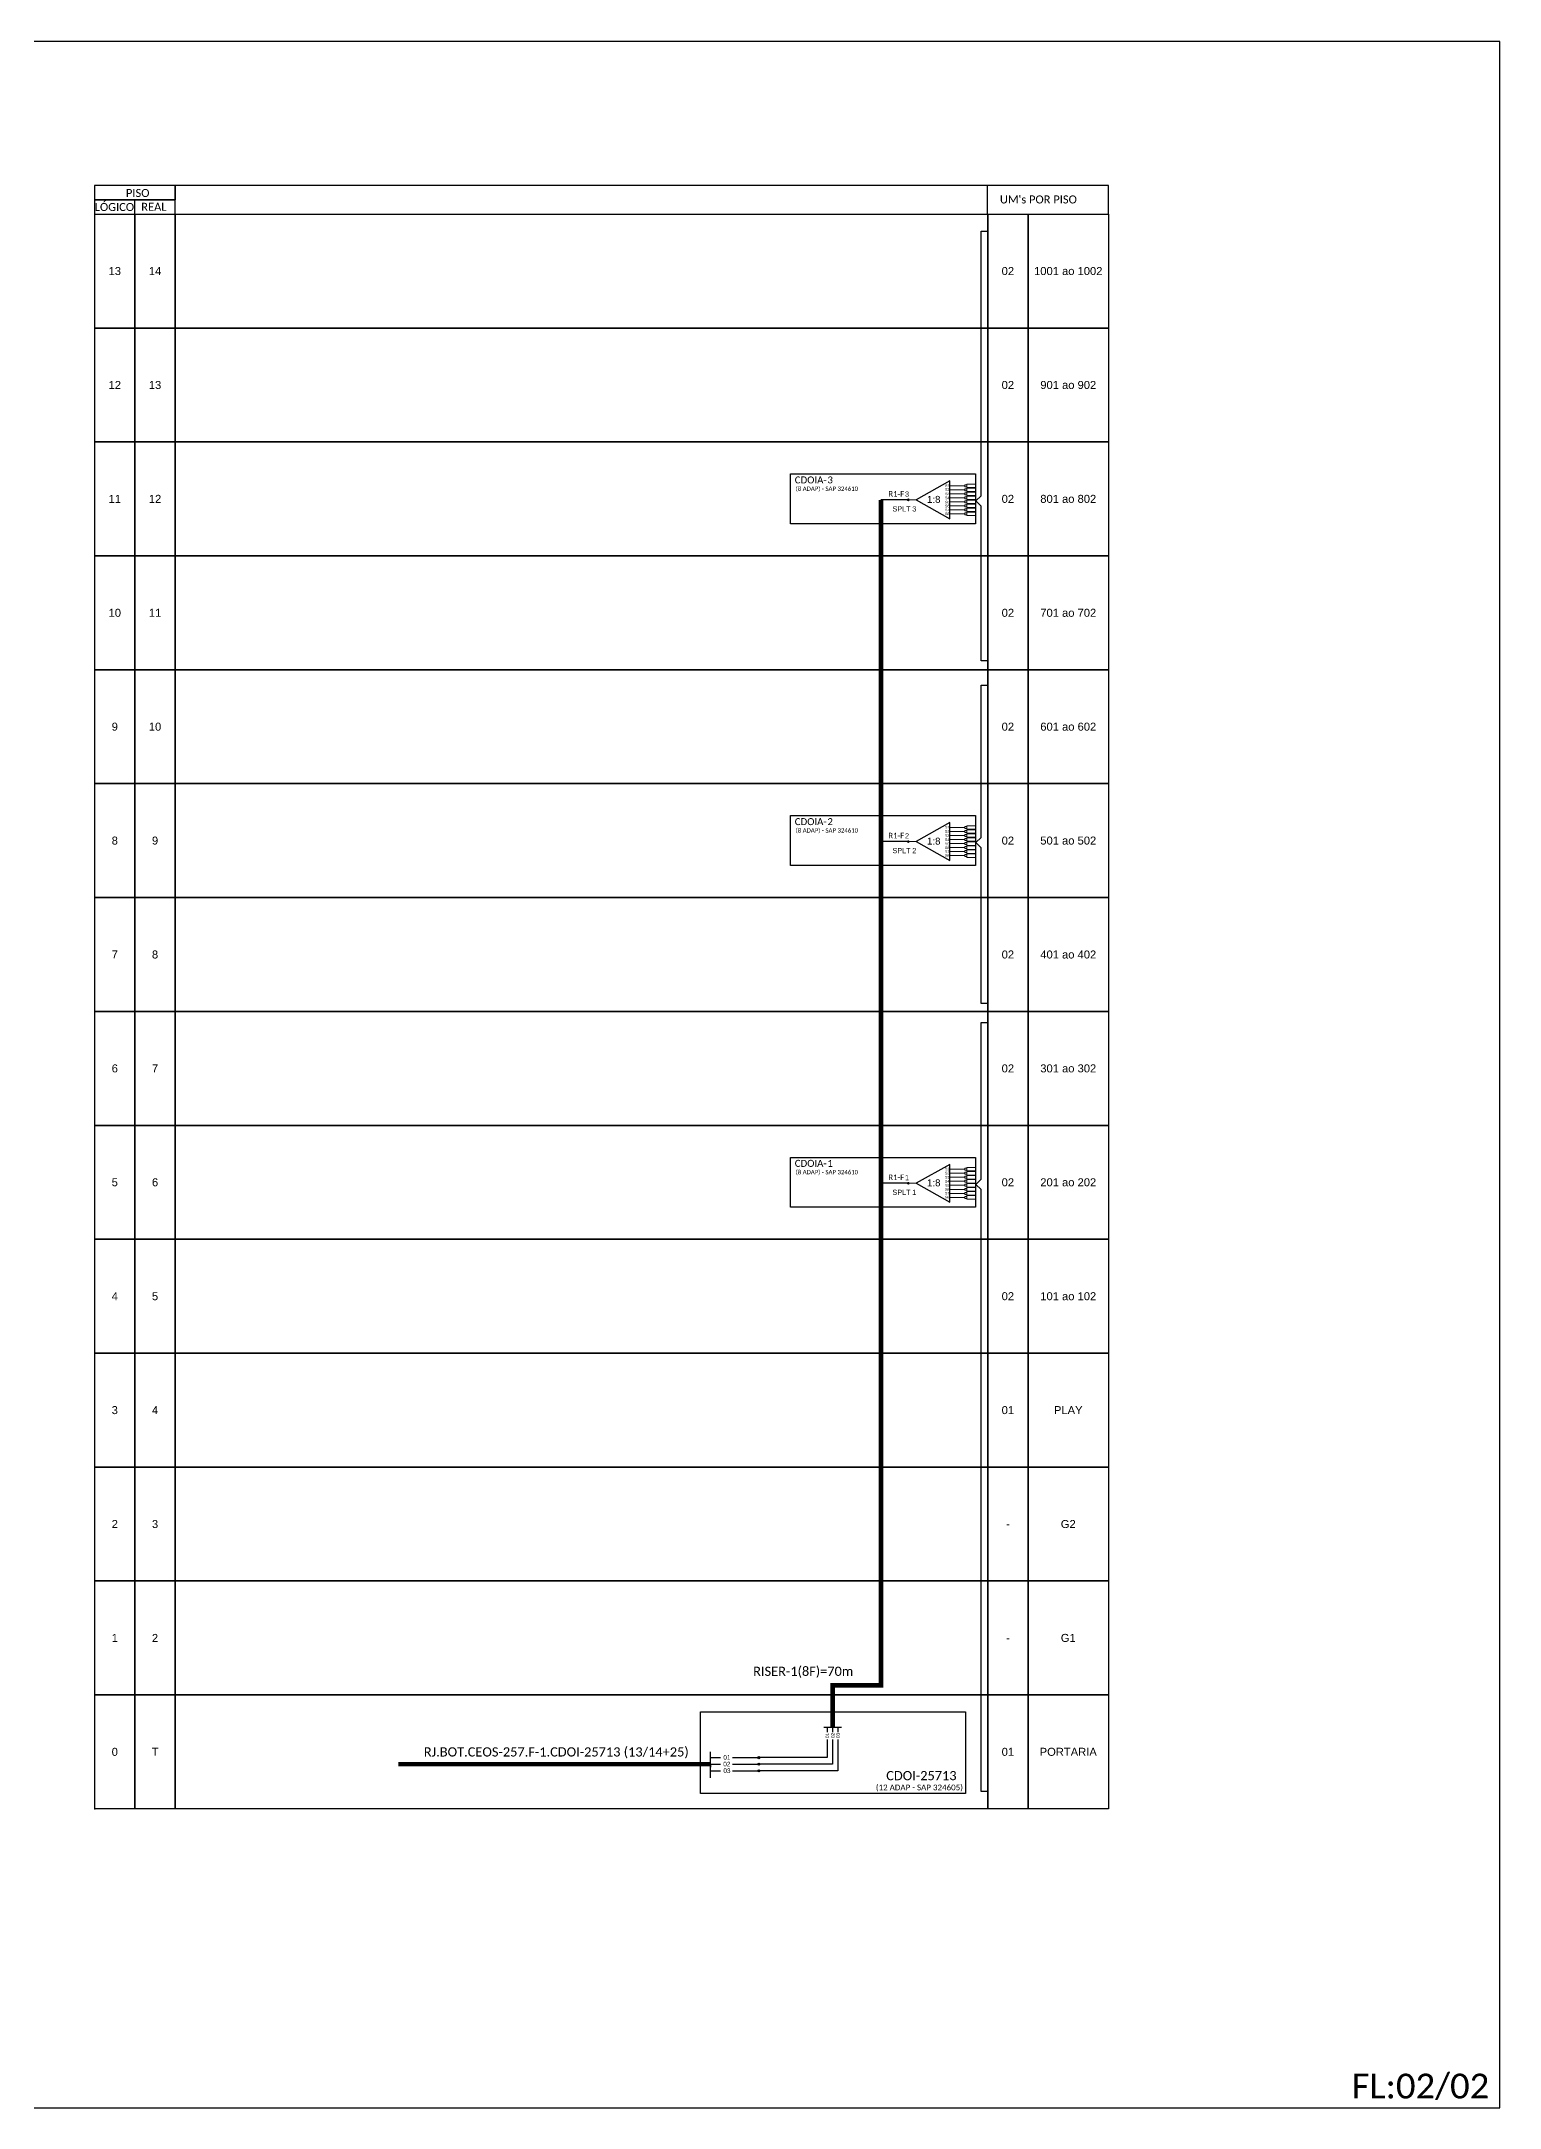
# Model space of a CAD drawing. Extents: x -89 to 1703, y 705 to 1299.
# Drawn here: x 1284 to 1703, y 705 to 1299 of the extents above; entities that cross this region are included whole.
import ezdxf
from ezdxf.enums import TextEntityAlignment as Align

# ---------------------------------------------------------------- set-up
doc = ezdxf.new("R2010")
doc.units = 0
doc.styles.add('ARIAL', font='arial.ttf')
doc.styles.add('WMF-Calibri0', font='calibri.ttf')

# ---------------------------------------------------------------- blocks, each defined once
blk = doc.blocks.new('SPLT_1-8_SC-APC')
at = {"color": 1}
blk.add_lwpolyline([(-7.37, -2.1), (-17.04, -7.55), (-7.37, -13), (-7.37, -2.1)], dxfattribs=at)
at = {"color": 3, "lineweight": 0}
for points in [[(-2.99, -3.51), (-7.37, -3.51)], [(-7.37, -4.66), (-2.99, -4.66)], [(-7.37, -5.82), (-2.99, -5.82)], [(-2.41, -3.02), (-2.41, -4)], [(-2.41, -3.02), (0, -3.02)], [(-2.41, -4), (0, -4)], [(-2.41, -4.17), (-2.41, -5.16)], [(-2.41, -4.17), (0, -4.17)], [(-2.41, -5.16), (0, -5.16)], [(-2.41, -5.32), (-2.41, -6.31)], [(-2.41, -5.32), (0, -5.32)], [(-7.37, -6.97), (-2.99, -6.97)], [(-7.37, -8.12), (-2.99, -8.12)], [(-7.37, -9.28), (-2.99, -9.28)], [(-7.37, -10.43), (-2.99, -10.43)], [(-7.37, -11.58), (-2.99, -11.58)], [(-2.41, -6.31), (0, -6.31)], [(-2.41, -6.48), (-2.41, -7.46)], [(-2.41, -6.48), (0, -6.48)], [(-2.41, -7.46), (0, -7.46)], [(-2.41, -7.63), (-2.41, -8.62)], [(-2.41, -7.63), (0, -7.63)], [(-2.41, -8.62), (0, -8.62)], [(-2.41, -8.78), (-2.41, -9.77)], [(-2.41, -8.78), (0, -8.78)], [(-2.41, -9.77), (0, -9.77)], [(-2.41, -9.94), (-2.41, -10.92)], [(-2.41, -9.94), (0, -9.94)], [(-2.41, -10.92), (0, -10.92)], [(-2.41, -11.09), (-2.41, -12.08)], [(-2.41, -11.09), (0, -11.09)], [(-2.41, -12.08), (0, -12.08)]]:
    blk.add_lwpolyline(points, dxfattribs=at)
for points in [[(-2.99, -3.22), (-2.41, -3.22), (-2.41, -3.8), (-2.99, -3.8)], [(-2.99, -4.38), (-2.41, -4.38), (-2.41, -4.95), (-2.99, -4.95)], [(-2.99, -5.53), (-2.41, -5.53), (-2.41, -6.1), (-2.99, -6.1)], [(-2.99, -6.68), (-2.41, -6.68), (-2.41, -7.26), (-2.99, -7.26)], [(-2.99, -7.84), (-2.41, -7.84), (-2.41, -8.41), (-2.99, -8.41)], [(-2.99, -8.99), (-2.41, -8.99), (-2.41, -9.56), (-2.99, -9.56)], [(-2.99, -10.14), (-2.41, -10.14), (-2.41, -10.72), (-2.99, -10.72)], [(-2.99, -11.3), (-2.41, -11.3), (-2.41, -11.87), (-2.99, -11.87)]]:
    blk.add_lwpolyline(points, close=True, dxfattribs=at)
at = {"color": 1, "lineweight": 0}
blk.add_lwpolyline([(-17.04, -7.55), (-19.26, -7.55)], dxfattribs=at)
at = {"color": 1, "style": 'ARIAL'}
for s, height, p in [('S1', 0.75, (-8.74, -3.78)), ('S2', 0.75, (-8.74, -4.97)), ('S3', 0.75, (-8.74, -6.18)), ('1:8', 2, (-13.91, -8.4)), ('S4', 0.75, (-8.74, -7.36)), ('S5', 0.75, (-8.74, -8.57)), ('S6', 0.75, (-8.74, -9.69)), ('S7', 0.75, (-8.74, -10.78)), ('S8', 0.75, (-8.74, -11.9))]:
    blk.add_text(s, height=height, dxfattribs=at).set_placement(p)

msp = doc.modelspace()

# ---------------------------------------------------------------- hatches: boundary and pattern name
h = msp.add_hatch(color=3)
h.dxf.hatch_style = 1
edge = h.paths.add_edge_path()
edge.add_arc((1533.24, 1167.21), 0.256, 0, 360)
h = msp.add_hatch(color=3)
h.dxf.hatch_style = 1
edge = h.paths.add_edge_path()
edge.add_arc((1533.24, 1068.98), 0.256, 0, 360)
h = msp.add_hatch(color=3)
h.dxf.hatch_style = 1
edge = h.paths.add_edge_path()
edge.add_arc((1533.24, 970.75), 0.256, 0, 360)
h = msp.add_hatch(color=3)
h.dxf.hatch_style = 1
edge = h.paths.add_edge_path()
edge.add_arc((1490.24, 805.66), 0.32, 0, 360)
h = msp.add_hatch(color=3)
h.dxf.hatch_style = 1
edge = h.paths.add_edge_path()
edge.add_arc((1490.24, 803.78), 0.32, 0, 360)
h = msp.add_hatch(color=3)
h.dxf.hatch_style = 1
edge = h.paths.add_edge_path()
edge.add_arc((1490.24, 801.86), 0.32, 0, 360)

# ---------------------------------------------------------------- linework, layer by layer
at = {"color": 5}
for p, q in [((1509.93, 814.45), (1509.93, 813)), ((1511.46, 814.45), (1511.46, 813)), ((1509.93, 810.85), (1509.91, 805.66)), ((1511.46, 810.85), (1511.46, 803.78)), ((1509.91, 805.66), (1490.24, 805.66)), ((1511.46, 803.78), (1490.24, 803.78))]:
    msp.add_line(p, q, dxfattribs=at)
for points in [[(864.68, 705.02), (1703.25, 705.02), (1703.25, 1299.02), (864.68, 1299.02), (864.68, 705.02)], [(1310.84, 1249.36), (1310.84, 1253.47)], [(1322.42, 1249.36), (1590.78, 1249.36), (1590.78, 1257.58), (1322.42, 1257.58), (1322.42, 1257.58), (1322.42, 1253.47)], [(1556.03, 1249.36), (1556.03, 1257.58)], [(1476.33, 803.76), (1476.33, 802.87)], [(1476.33, 801.86), (1479.24, 801.86)], [(1482.64, 801.86), (1490.24, 801.86), (1490.24, 801.86)]]:
    msp.add_lwpolyline(points)
for points in [[(1299.27, 1253.47), (1322.42, 1253.47), (1322.42, 1257.58), (1299.27, 1257.58)], [(1299.27, 1249.36), (1322.42, 1249.36), (1322.42, 1253.47), (1299.27, 1253.47)], [(1299.31, 1249.36), (1310.88, 1249.36), (1310.88, 1216.61), (1299.31, 1216.61)], [(1310.88, 1249.36), (1322.45, 1249.36), (1322.45, 1216.61), (1310.88, 1216.61)], [(1322.45, 1249.36), (1556.07, 1249.36), (1556.07, 1216.61), (1322.45, 1216.61)], [(1556.07, 1249.36), (1567.64, 1249.36), (1567.64, 1216.61), (1556.07, 1216.61)], [(1567.64, 1249.36), (1590.78, 1249.36), (1590.78, 1216.61), (1567.64, 1216.61)], [(1299.31, 1216.61), (1310.88, 1216.61), (1310.88, 1183.87), (1299.31, 1183.87)], [(1310.88, 1216.61), (1322.45, 1216.61), (1322.45, 1183.87), (1310.88, 1183.87)], [(1322.45, 1216.61), (1556.07, 1216.61), (1556.07, 1183.87), (1322.45, 1183.87)], [(1556.07, 1216.61), (1567.64, 1216.61), (1567.64, 1183.87), (1556.07, 1183.87)], [(1567.64, 1216.61), (1590.78, 1216.61), (1590.78, 1183.87), (1567.64, 1183.87)], [(1299.31, 1183.87), (1310.88, 1183.87), (1310.88, 1151.13), (1299.31, 1151.13)], [(1310.88, 1183.87), (1322.45, 1183.87), (1322.45, 1151.13), (1310.88, 1151.13)], [(1322.45, 1183.87), (1556.07, 1183.87), (1556.07, 1151.13), (1322.45, 1151.13)], [(1556.07, 1183.87), (1567.64, 1183.87), (1567.64, 1151.13), (1556.07, 1151.13)], [(1567.64, 1183.87), (1590.78, 1183.87), (1590.78, 1151.13), (1567.64, 1151.13)], [(1299.31, 1151.13), (1310.88, 1151.13), (1310.88, 1118.38), (1299.31, 1118.38)], [(1310.88, 1151.13), (1322.45, 1151.13), (1322.45, 1118.38), (1310.88, 1118.38)], [(1322.45, 1151.13), (1556.07, 1151.13), (1556.07, 1118.38), (1322.45, 1118.38)], [(1556.07, 1151.13), (1567.64, 1151.13), (1567.64, 1118.38), (1556.07, 1118.38)], [(1567.64, 1151.13), (1590.78, 1151.13), (1590.78, 1118.38), (1567.64, 1118.38)], [(1299.31, 1118.38), (1310.88, 1118.38), (1310.88, 1085.64), (1299.31, 1085.64)], [(1310.88, 1118.38), (1322.45, 1118.38), (1322.45, 1085.64), (1310.88, 1085.64)], [(1322.45, 1118.38), (1556.07, 1118.38), (1556.07, 1085.64), (1322.45, 1085.64)], [(1556.07, 1118.38), (1567.64, 1118.38), (1567.64, 1085.64), (1556.07, 1085.64)], [(1567.64, 1118.38), (1590.78, 1118.38), (1590.78, 1085.64), (1567.64, 1085.64)], [(1299.31, 1085.64), (1310.88, 1085.64), (1310.88, 1052.89), (1299.31, 1052.89)], [(1310.88, 1085.64), (1322.45, 1085.64), (1322.45, 1052.89), (1310.88, 1052.89)], [(1322.45, 1085.64), (1556.07, 1085.64), (1556.07, 1052.89), (1322.45, 1052.89)], [(1556.07, 1085.64), (1567.64, 1085.64), (1567.64, 1052.89), (1556.07, 1052.89)], [(1567.64, 1085.64), (1590.78, 1085.64), (1590.78, 1052.89), (1567.64, 1052.89)], [(1299.31, 1052.89), (1310.88, 1052.89), (1310.88, 1020.15), (1299.31, 1020.15)], [(1310.88, 1052.89), (1322.45, 1052.89), (1322.45, 1020.15), (1310.88, 1020.15)], [(1322.45, 1052.89), (1556.07, 1052.89), (1556.07, 1020.15), (1322.45, 1020.15)], [(1556.07, 1052.89), (1567.64, 1052.89), (1567.64, 1020.15), (1556.07, 1020.15)], [(1567.64, 1052.89), (1590.78, 1052.89), (1590.78, 1020.15), (1567.64, 1020.15)], [(1299.31, 1020.15), (1310.88, 1020.15), (1310.88, 987.41), (1299.31, 987.41)], [(1310.88, 1020.15), (1322.45, 1020.15), (1322.45, 987.41), (1310.88, 987.41)], [(1322.45, 1020.15), (1556.07, 1020.15), (1556.07, 987.41), (1322.45, 987.41)], [(1556.07, 1020.15), (1567.64, 1020.15), (1567.64, 987.41), (1556.07, 987.41)], [(1567.64, 1020.15), (1590.78, 1020.15), (1590.78, 987.41), (1567.64, 987.41)], [(1299.31, 987.41), (1310.88, 987.41), (1310.88, 954.66), (1299.31, 954.66)], [(1310.88, 987.41), (1322.45, 987.41), (1322.45, 954.66), (1310.88, 954.66)], [(1322.45, 987.41), (1556.07, 987.41), (1556.07, 954.66), (1322.45, 954.66)], [(1556.07, 987.41), (1567.64, 987.41), (1567.64, 954.66), (1556.07, 954.66)], [(1567.64, 987.41), (1590.78, 987.41), (1590.78, 954.66), (1567.64, 954.66)], [(1299.31, 954.66), (1310.88, 954.66), (1310.88, 921.92), (1299.31, 921.92)], [(1310.88, 954.66), (1322.45, 954.66), (1322.45, 921.92), (1310.88, 921.92)], [(1322.45, 954.66), (1556.07, 954.66), (1556.07, 921.92), (1322.45, 921.92)], [(1556.07, 954.66), (1567.64, 954.66), (1567.64, 921.92), (1556.07, 921.92)], [(1567.64, 954.66), (1590.78, 954.66), (1590.78, 921.92), (1567.64, 921.92)], [(1299.31, 921.92), (1310.88, 921.92), (1310.88, 889.18), (1299.31, 889.18)], [(1310.88, 921.92), (1322.45, 921.92), (1322.45, 889.18), (1310.88, 889.18)], [(1322.45, 921.92), (1556.07, 921.92), (1556.07, 889.18), (1322.45, 889.18)], [(1556.07, 921.92), (1567.64, 921.92), (1567.64, 889.18), (1556.07, 889.18)], [(1567.64, 921.92), (1590.78, 921.92), (1590.78, 889.18), (1567.64, 889.18)], [(1299.31, 889.18), (1310.88, 889.18), (1310.88, 856.43), (1299.31, 856.43)], [(1310.88, 889.18), (1322.45, 889.18), (1322.45, 856.43), (1310.88, 856.43)], [(1322.45, 889.18), (1556.07, 889.18), (1556.07, 856.43), (1322.45, 856.43)], [(1556.07, 889.18), (1567.64, 889.18), (1567.64, 856.43), (1556.07, 856.43)], [(1567.64, 889.18), (1590.78, 889.18), (1590.78, 856.43), (1567.64, 856.43)], [(1299.31, 856.43), (1310.88, 856.43), (1310.88, 823.69), (1299.31, 823.69)], [(1310.88, 856.43), (1322.45, 856.43), (1322.45, 823.69), (1310.88, 823.69)], [(1322.45, 856.43), (1556.07, 856.43), (1556.07, 823.69), (1322.45, 823.69)], [(1556.07, 856.43), (1567.64, 856.43), (1567.64, 823.69), (1556.07, 823.69)], [(1567.64, 856.43), (1590.78, 856.43), (1590.78, 823.69), (1567.64, 823.69)], [(1299.31, 823.69), (1310.88, 823.69), (1310.88, 790.94), (1299.31, 790.94)], [(1310.88, 823.69), (1322.45, 823.69), (1322.45, 790.94), (1310.88, 790.94)], [(1322.45, 823.69), (1556.07, 823.69), (1556.07, 790.94), (1322.45, 790.94)], [(1556.07, 823.69), (1567.64, 823.69), (1567.64, 790.94), (1556.07, 790.94)], [(1567.64, 823.69), (1590.78, 823.69), (1590.78, 790.94), (1567.64, 790.94)]]:
    msp.add_lwpolyline(points, close=True)
at = {"color": 3}
for points in [[(1555.86, 1120.94), (1554.21, 1120.94), (1554.21, 1165.4), (1552.64, 1166.91), (1554.21, 1168.41), (1554.21, 1244.44), (1555.86, 1244.44)], [(1555.86, 1022.44), (1554.21, 1022.44), (1554.21, 1067.17), (1552.64, 1068.68), (1554.21, 1070.18), (1554.21, 1113.94), (1555.86, 1113.94)], [(1555.86, 795.94), (1554.21, 795.94), (1554.21, 968.94), (1552.64, 970.44), (1554.21, 971.95), (1554.21, 1016.94), (1555.86, 1016.94)], [(1476.33, 805.66), (1479.24, 805.66)], [(1482.64, 805.66), (1490.24, 805.66), (1490.24, 805.66)]]:
    msp.add_lwpolyline(points, dxfattribs=at)
at = {"color": 1}
for points in [[(1499.4, 1174.66), (1552.53, 1174.66), (1552.53, 1160.34), (1499.4, 1160.34)], [(1499.4, 1076.43), (1552.53, 1076.43), (1552.53, 1062.11), (1499.4, 1062.11)], [(1499.4, 978.19), (1552.53, 978.19), (1552.53, 963.88), (1499.4, 963.88)], [(1473.49, 818.85), (1549.68, 818.85), (1549.68, 795.35), (1473.49, 795.35)]]:
    msp.add_lwpolyline(points, close=True, dxfattribs=at)
at = {"color": 5, "const_width": 1.32}
msp.add_lwpolyline([(1525.37, 1167.21), (1525.37, 826.44), (1511.46, 826.44), (1511.46, 814.45)], dxfattribs=at)
at = {"color": 5}
for points in [[(1533.24, 1167.21), (1525.37, 1167.21)], [(1533.24, 1068.98), (1525.37, 1068.98)], [(1533.24, 970.75), (1525.37, 970.75)], [(1508.95, 814.45), (1514.01, 814.45)], [(1513, 814.45), (1513, 813)], [(1513, 810.85), (1512.99, 801.86), (1490.24, 801.86)]]:
    msp.add_lwpolyline(points, dxfattribs=at)
at = {"color": 1, "const_width": 1.32}
msp.add_lwpolyline([(1386.64, 803.76), (1476.33, 803.76)], dxfattribs=at)
at = {"color": 1}
msp.add_lwpolyline([(1476.33, 799.86), (1476.33, 807.35)], dxfattribs=at)
at = {"color": 2}
for points in [[(1476.33, 803.76), (1479.24, 803.76)], [(1482.64, 803.77), (1490.24, 803.78), (1490.24, 803.78)]]:
    msp.add_lwpolyline(points, dxfattribs=at)
at = {"color": 3}
for centre, radius in [((1533.24, 1167.21), 0.256), ((1533.24, 1068.98), 0.256), ((1533.24, 970.75), 0.256), ((1490.24, 805.66), 0.32), ((1490.24, 803.78), 0.32), ((1490.24, 801.86), 0.32)]:
    msp.add_circle(centre, radius, dxfattribs=at)
for p in [(1299.31, 1249.36), (1299.31, 1216.61), (1299.31, 1183.87), (1299.31, 1151.13), (1299.31, 1118.38), (1299.31, 1085.64), (1299.31, 1052.89), (1299.31, 1020.15), (1299.31, 987.41), (1299.31, 954.66), (1299.31, 921.92), (1299.31, 889.18), (1299.31, 856.43), (1299.31, 823.69), (1299.31, 790.94)]:
    msp.add_point(p)

# ---------------------------------------------------------------- block references
for p in [(1552.5, 1174.75), (1552.5, 1076.52), (1552.5, 978.29)]:
    msp.add_blockref('SPLT_1-8_SC-APC', p, dxfattribs=at)

# ---------------------------------------------------------------- texts
at = {"style": 'WMF-Calibri0'}
for s, p in [('     PISO', (1304.23, 1254.28)), ("UM's POR PISO", (1559.56, 1252.42)), ('  LÓGICO', (1297.69, 1250.25)), ('    REAL', (1309.45, 1250.3))]:
    msp.add_text(s, height=2.3, dxfattribs=at).set_placement(p)
at = {"style": 'ARIAL'}
for s, height, p in [('13', 2.3, (1305.09, 1232.99)), ('14', 2.3, (1316.66, 1232.99)), ('02', 2.3, (1561.85, 1232.99)), ('1001 ao 1002', 2.3, (1579.21, 1232.99)), ('12', 2.3, (1305.09, 1200.24)), ('13', 2.3, (1316.66, 1200.24)), ('02', 2.3, (1561.85, 1200.24)), ('901 ao 902', 2.3, (1579.21, 1200.24)), ('11', 2.3, (1305.09, 1167.5)), ('12', 2.3, (1316.66, 1167.5)), ('02', 2.3, (1561.85, 1167.5)), ('801 ao 802', 2.3, (1579.21, 1167.5)), ('10', 2.3, (1305.09, 1134.75)), ('11', 2.3, (1316.66, 1134.75)), ('02', 2.3, (1561.85, 1134.75)), ('701 ao 702', 2.3, (1579.21, 1134.75)), ('9', 2.3, (1305.09, 1102.01)), ('10', 2.3, (1316.66, 1102.01)), ('02', 2.3, (1561.85, 1102.01)), ('601 ao 602', 2.3, (1579.21, 1102.01)), ('8', 2.3, (1305.09, 1069.27)), ('9', 2.3, (1316.66, 1069.27)), ('02', 2.3, (1561.85, 1069.27)), ('501 ao 502', 2.3, (1579.21, 1069.27)), ('7', 2.3, (1305.09, 1036.52)), ('8', 2.3, (1316.66, 1036.52)), ('02', 2.3, (1561.85, 1036.52)), ('401 ao 402', 2.3, (1579.21, 1036.52)), ('6', 2.3, (1305.09, 1003.78)), ('7', 2.3, (1316.66, 1003.78)), ('02', 2.3, (1561.85, 1003.78)), ('301 ao 302', 2.3, (1579.21, 1003.78)), ('5', 2.3, (1305.09, 971.04)), ('6', 2.3, (1316.66, 971.04)), ('02', 2.3, (1561.85, 971.04)), ('201 ao 202', 2.3, (1579.21, 971.04)), ('4', 2.3, (1305.09, 938.29)), ('5', 2.3, (1316.66, 938.29)), ('02', 2.3, (1561.85, 938.29)), ('101 ao 102', 2.3, (1579.21, 938.29)), ('3', 2.3, (1305.09, 905.55)), ('4', 2.3, (1316.66, 905.55)), ('01', 2.3, (1561.85, 905.55)), ('PLAY', 2.3, (1579.21, 905.55)), ('2', 2.3, (1305.09, 872.8)), ('3', 2.3, (1316.66, 872.8)), ('G2', 2.3, (1579.21, 872.8)), ('-', 2.3, (1561.85, 872.8)), ('1', 2.3, (1305.09, 840.06)), ('2', 2.3, (1316.66, 840.06)), ('-', 2.3, (1561.85, 840.06)), ('G1', 2.3, (1579.21, 840.06)), ('0', 2.3, (1305.09, 807.32)), ('T', 2.3, (1316.66, 807.32)), ('01', 2.3, (1561.85, 807.32)), ('PORTARIA', 2.3, (1579.21, 807.32)), ('02', 1.323, (1481.05, 803.8)), ('01', 1.323, (1481.07, 805.72)), ('03', 1.323, (1481.08, 801.89))]:
    msp.add_text(s, height=height, dxfattribs=at).set_placement(p, align=Align.MIDDLE_CENTER)
at = {"color": 1, "style": 'WMF-Calibri0'}
for s, height, p in [('CDOIA-', 2, (1500.58, 1171.94)), ('3', 2, (1509.96, 1171.94)), ('CDOIA-', 2, (1500.58, 1073.71)), ('2', 2, (1509.96, 1073.71)), ('CDOIA-', 2, (1500.58, 975.48)), ('1', 2, (1509.96, 975.48)), ('RJ.BOT.CEOS-257.F-1.CDOI-25713 (13/14+25)', 2.6457, (1393.94, 805.97)), ('CDOI-25713', 2.646, (1526.88, 799.15))]:
    msp.add_text(s, height=height, dxfattribs=at).set_placement(p)
for s, height, p in [('(8 ADAP) - SAP 324610', 1.25, (1509.82, 1169.79)), ('(8 ADAP) - SAP 324610', 1.25, (1509.82, 1071.56)), ('(8 ADAP) - SAP 324610', 1.25, (1509.82, 973.33)), ('(12 ADAP - SAP 324605)', 1.6535, (1536.41, 796.25))]:
    msp.add_text(s, height=height, dxfattribs=at).set_placement(p, align=Align.CENTER)
at = {"color": 5, "style": 'WMF-Calibri0'}
for s, height, p in [('R1-F', 1.6, (1527.5, 1168.13)), ('R1-F', 1.6, (1527.5, 1069.9)), ('R1-F', 1.6, (1527.5, 971.67)), ('RISER-1(8F)=70m', 2.6457, (1488.62, 829.15))]:
    msp.add_text(s, height=height, dxfattribs=at).set_placement(p)
at = {"color": 7, "style": 'ARIAL'}
for s, p in [('SPLT', (1531.28, 1163.87)), ('3', (1534.95, 1163.87)), ('SPLT', (1531.28, 1065.64)), ('2', (1534.95, 1065.64)), ('SPLT', (1531.28, 967.41)), ('1', (1534.95, 967.41))]:
    msp.add_text(s, height=1.5, dxfattribs=at).set_placement(p, align=Align.CENTER)
at = {"color": 5, "style": 'ARIAL'}
for s, p in [('3', (1532.86, 1168.1)), ('2', (1532.86, 1069.87)), ('1', (1532.86, 971.63))]:
    msp.add_text(s, height=1.5, dxfattribs=at).set_placement(p, align=Align.CENTER)
at = {"style": 'ARIAL'}
for s, p in [('01', (1509.93, 812.01)), ('02', (1511.55, 812.01)), ('03', (1513.01, 812.01))]:
    msp.add_text(s, height=0.992, rotation=90, dxfattribs=at).set_placement(p, align=Align.MIDDLE_CENTER)
at = {"color": 7, "style": 'WMF-Calibri0'}
msp.add_text('FL:02/02', height=7.131, dxfattribs=at).set_placement((1660.67, 707.67))

doc.saveas('drawing.dxf')
